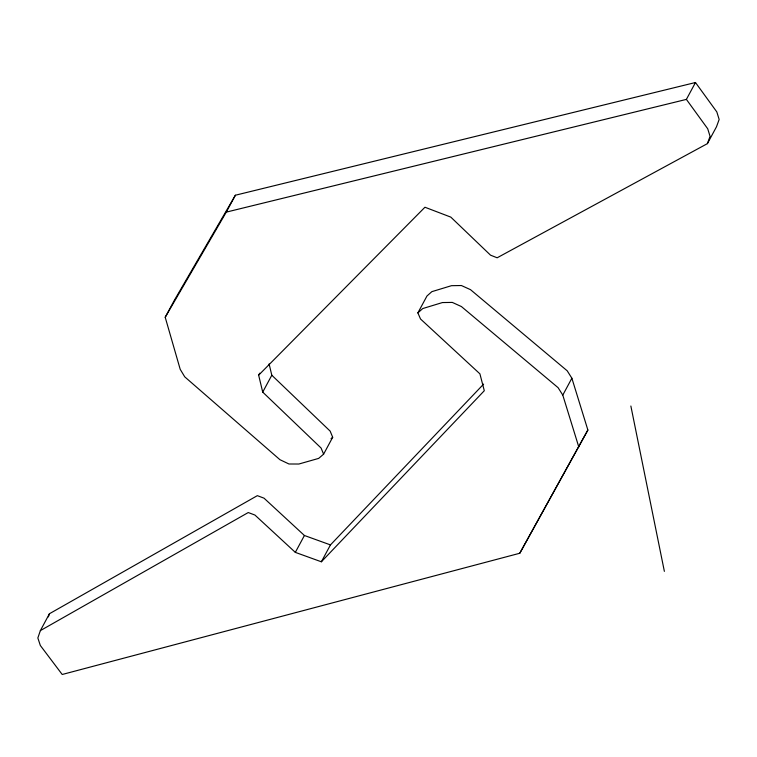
<?xml version="1.0" encoding="UTF-8"?>
<svg xmlns="http://www.w3.org/2000/svg" width="757" height="757" viewBox="0 0 757 757"><rect width="100%" height="100%" fill="white"/><g stroke="black" fill="none" stroke-linecap="round" stroke-linejoin="round"><path stroke-width="1.14" d="M40.358 630.619L37.85 637.962L40.329 645.475L62.206 674.487L519.775 553.253L587.877 430.033L571.876 378.226L567.201 370.798L470.494 289.657L461.392 285.531L451.494 285.682L431.831 291.663L426.967 296.006L417.873 312.887L420.523 318.99L479.91 373.844L484.3 390.726L321.365 561.789L295.325 552.373L254.92 515.044L248.249 512.546L40.358 630.619L49.451 613.728L257.342 495.655L264.004 498.163L304.418 535.492L330.459 544.908L483.619 384.102M48.372 616.879L49.451 613.728M707.407 143.631L710.057 136.345L707.719 128.785L686.391 99.394L695.484 82.513L716.813 111.904L719.15 119.455L716.501 126.75L707.407 143.631L497.15 257.787L490.527 255.166L450.812 217.117L424.942 207.238L258.648 375.16L262.717 392.107L321.072 448.021L323.608 454.162L318.659 458.401L298.873 464.022L288.966 463.994L279.939 459.698L184.746 376.844L180.213 369.34L165.206 317.278L174.299 300.387L235.38 195.23L695.484 82.513M165.206 317.278L226.286 212.121L235.38 195.23M258.648 375.16L259.717 373.182M262.717 392.107L271.81 375.226L269.095 363.928M323.608 454.162L332.692 437.272L330.166 431.13L271.81 375.226M295.325 552.373L304.418 535.492M321.365 561.789L330.459 544.908M578.783 446.923L562.782 395.107L571.876 378.226M519.775 553.253L587.877 430.033M417.873 312.887L422.737 308.553L442.4 302.563L452.298 302.412L461.401 306.547L558.108 387.688L562.782 395.107M331.046 438.691L332.692 437.272M226.286 212.121L686.391 99.394M630.865 406.017L664.372 571.365"/></g></svg>
